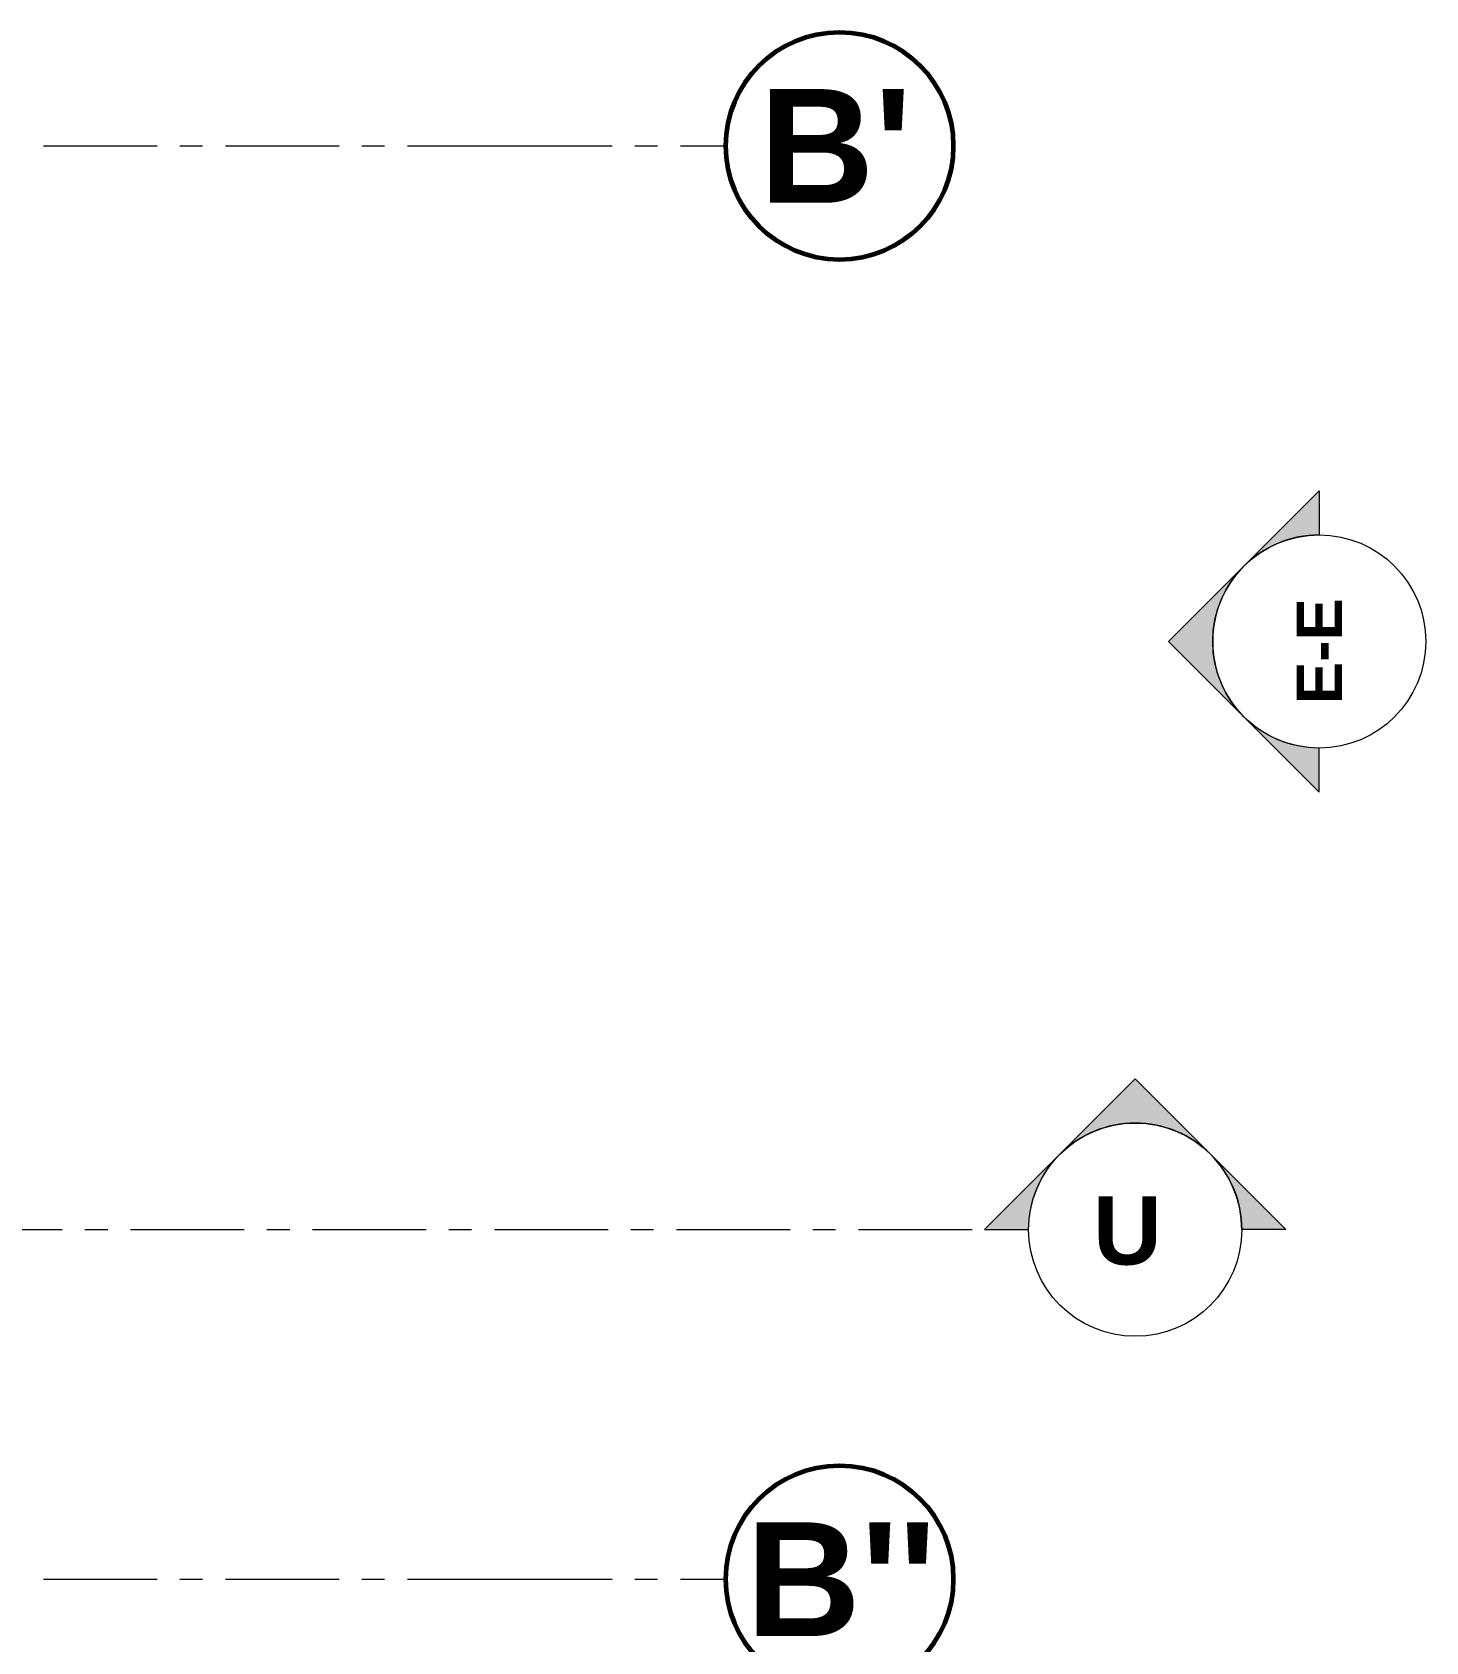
# Model space of a CAD drawing. Header units: inches. Extents: x -19 to 5698, y -728 to 92.
# Drawn here: x 145.02 to 151.15, y 20.13 to 27.2 of the extents above; entities that cross this region are included whole.
import ezdxf

# ---------------------------------------------------------------- set-up
doc = ezdxf.new("R2010")
doc.units = ezdxf.units.IN
doc.header["$MEASUREMENT"] = 0
doc.linetypes.add('Punto & Raya', pattern=[0.65, 0.5, -0.075, 0, -0.075])
for name, color, linetype in [('02 _ ARQ _ ALB _ Ejes Generales', 251, 'Continuous'), ('Marcador - Alzados', 7, 'Continuous'), ('Marcador - Secciones', 7, 'Continuous')]:
    doc.layers.add(name, color=color, linetype=linetype)
doc.styles.add('Estilo_Generado_1', font='swisseb.ttf')

msp = doc.modelspace()

# ---------------------------------------------------------------- hatches: boundary and pattern name
at = {"layer": 'Marcador - Alzados', "linetype": 'Continuous', "lineweight": 13}
for points in [[(150.6787, 25.1844), (150.3475, 24.8532, -0.198912), (150.6787, 24.9904)], [(150.3475, 24.8532), (150.0162, 24.5219), (150.3475, 24.1907, -0.414214)], [(150.6787, 23.8594), (150.6787, 24.0535, -0.198912), (150.3475, 24.1907)]]:
    msp.add_hatch(color=7, dxfattribs=at).paths.add_polyline_path(points)
at = {"layer": 'Marcador - Secciones', "linetype": 'Continuous', "lineweight": 13}
for points in [[(150.2009, 22.2679), (149.8697, 22.5992), (149.5384, 22.2679, -0.414214)], [(149.2072, 21.9367), (149.4012, 21.9367, -0.198912), (149.5384, 22.2679)], [(150.5322, 21.9367), (150.2009, 22.2679, -0.198912), (150.3381, 21.9367)]]:
    msp.add_hatch(color=7, dxfattribs=at).paths.add_polyline_path(points)

# ---------------------------------------------------------------- linework, layer by layer
at = {"layer": '02 _ ARQ _ ALB _ Ejes Generales', "color": 251, "linetype": 'Punto & Raya', "lineweight": 13, "true_color": 0x636466}
for p, q in [((141.07, 26.7), (147.07, 26.7)), ((147.07, 26.7), (148.07, 26.7)), ((141.07, 20.4), (147.07, 20.4)), ((147.07, 20.4), (148.07, 20.4))]:
    msp.add_line(p, q, dxfattribs=at)
at = {"layer": '02 _ ARQ _ ALB _ Ejes Generales', "color": 7, "linetype": 'Continuous', "lineweight": 60}
for centre in [(148.57, 26.7), (148.57, 20.4)]:
    msp.add_circle(centre, 0.5, dxfattribs=at)
at = {"layer": 'Marcador - Alzados', "color": 7, "linetype": 'Continuous', "lineweight": 13, "flags": 128}
for points in [[(150.6787, 25.1844), (150.6787, 24.9904, 0.198912), (150.3475, 24.8532)], [(150.3475, 24.8532, 0.414214), (150.3475, 24.1907), (150.0162, 24.5219)], [(150.6787, 23.8594), (150.6787, 24.0535, -0.198912), (150.3475, 24.1907)]]:
    msp.add_lwpolyline(points, format="xyb", close=True, dxfattribs=at)
at = {"layer": 'Marcador - Alzados', "color": 7, "linetype": 'Continuous', "lineweight": 13}
msp.add_circle((150.6787, 24.5219), 0.4685, dxfattribs=at)
at = {"layer": 'Marcador - Secciones', "color": 251, "linetype": 'Punto & Raya', "lineweight": 13, "true_color": 0x636466}
msp.add_line((121.4526, 21.9367), (149.2072, 21.9367), dxfattribs=at)
at = {"layer": 'Marcador - Secciones', "color": 7, "linetype": 'Continuous', "lineweight": 13, "flags": 128}
for points in [[(150.2009, 22.2679, 0.414214), (149.5384, 22.2679), (149.8697, 22.5992)], [(149.2072, 21.9367), (149.4012, 21.9367, -0.198912), (149.5384, 22.2679)], [(150.5322, 21.9367), (150.3381, 21.9367, 0.198912), (150.2009, 22.2679)]]:
    msp.add_lwpolyline(points, format="xyb", close=True, dxfattribs=at)
at = {"layer": 'Marcador - Secciones', "color": 7, "linetype": 'Continuous', "lineweight": 13}
msp.add_circle((149.8697, 21.9367), 0.4685, dxfattribs=at)

# ---------------------------------------------------------------- texts
at = {"layer": '02 _ ARQ _ ALB _ Ejes Generales', "color": 7, "lineweight": 30, "char_height": 0.5, "attachment_point": 1, "style": 'Estilo_Generado_1'}
for s, insert in [("\\A1;{\\pql;\\pt0;\\fSwis721 Ex BT|b1|i0|c0|p34;B'}", (148.218, 26.95)), ("\\A1;{\\pql;\\pt0;\\fSwis721 Ex BT|b1|i0|c0|p34;B''}", (148.1586, 20.65))]:
    msp.add_mtext(s, dxfattribs=dict(at, insert=insert))
at = {"layer": 'Marcador - Alzados', "color": 5, "lineweight": 35, "insert": (150.7787, 24.2467), "char_height": 0.2, "attachment_point": 7, "rotation": 90, "style": 'Estilo_Generado_1'}
msp.add_mtext('\\A1;{\\pql;\\pt0;\\fSwis721 Ex BT|b1|i0|c0|p34;E-E}', dxfattribs=at)
at = {"layer": 'Marcador - Secciones', "color": 5, "lineweight": 25, "insert": (149.6845, 21.7788), "char_height": 0.3, "attachment_point": 7, "style": 'Estilo_Generado_1'}
msp.add_mtext('\\A1;{\\pql;\\pt0;\\fSwis721 Ex BT|b1|i0|c0|p34;U}', dxfattribs=at)

doc.saveas('drawing.dxf')
